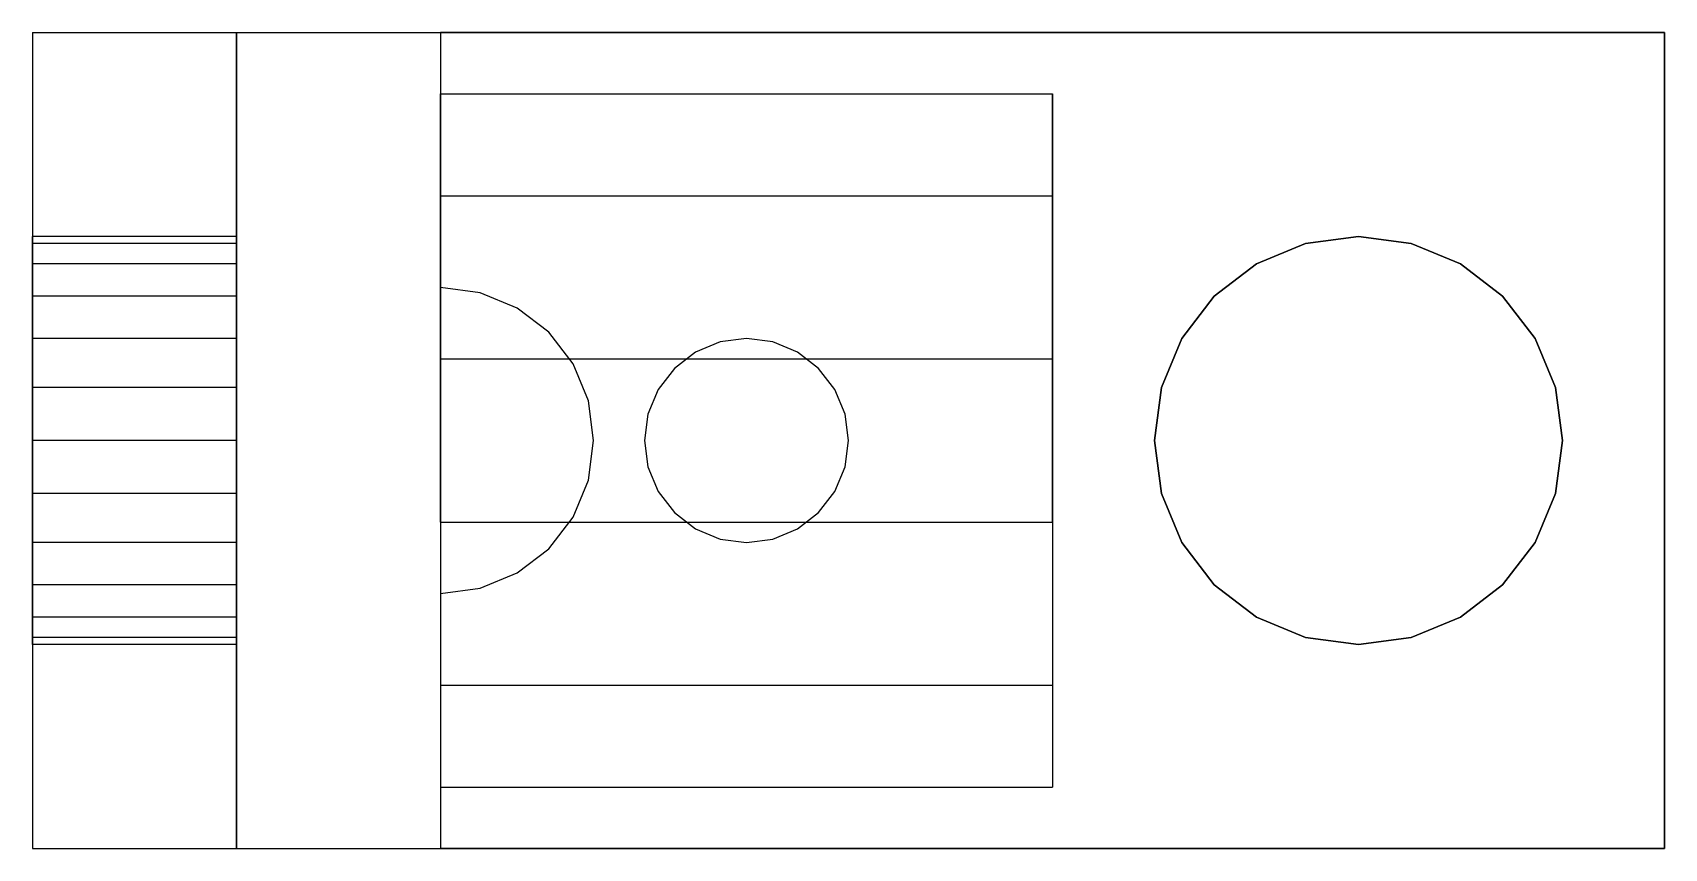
# Model space of a CAD drawing. Header units: metres. Extents: x 0 to 1, y 0 to 0.5.
import ezdxf

# ---------------------------------------------------------------- set-up
doc = ezdxf.new("R2010")
doc.units = ezdxf.units.M

msp = doc.modelspace()

# ---------------------------------------------------------------- linework, layer by layer
at = {"layer": 'MY3DLAYER'}
for p, q in [((0, 0.5), (1, 0.5)), ((0.125, 0.5, 0.125), (1, 0.5, 0.125)), ((1, 0.5, 0.5), (0.25, 0.5, 0.5)), ((0.25, 0.5, 0.5), (0.25, 0.3437, 0.5)), ((0.25, 0.5, 0.625), (0.25, 0.3437, 0.625)), ((0.25, 0.5, 0.5), (0.25, 0.5, 0.625)), ((0.25, 0.5, 0.625), (1, 0.5, 0.625)), ((1, 0.5, 0.625), (1, 0.5, 0.5)), ((1, 0.5, 0.5), (1, 0, 0.5)), ((1, 0.5, 0.625), (1, 0, 0.625)), ((1, 0.5), (1, 0.5, 0.125)), ((1, 0, 0.125), (1, 0.5, 0.125)), ((1, 0.5), (1, 0)), ((0, 0.5, 1), (0, 0, 1)), ((0, 0.5, 1), (0.125, 0.5, 1)), ((0, 0.5), (0, 0.5, 1)), ((0, 0.5), (0, 0)), ((0.125, 0, 0.125), (0.125, 0.5, 0.125)), ((0.125, 0.5, 1), (0.125, 0, 1)), ((0.125, 0.5, 0.125), (0.125, 0.5, 1)), ((0.25, 0.4625, 0.3125), (0.25, 0.4625, 0.1875)), ((0.25, 0.4625, 0.3125), (0.25, 0.0375, 0.3125)), ((0.25, 0.4625, 0.3125), (0.625, 0.4625, 0.3125)), ((0.25, 0.4625, 0.1875), (0.625, 0.4625, 0.1875)), ((0.25, 0.4, 0.1875), (0.25, 0.4625, 0.1875)), ((0.625, 0.4625, 0.3125), (0.625, 0.0375, 0.3125)), ((0.625, 0.4625, 0.3125), (0.625, 0.4625, 0.1875)), ((0.625, 0.4, 0.1875), (0.625, 0.4625, 0.1875)), ((0.25, 0.4, 0.25), (0.25, 0.4, 0.1875)), ((0.25, 0.4, 0.1875), (0.625, 0.4, 0.1875)), ((0.25, 0.4, 0.25), (0.625, 0.4, 0.25)), ((0.25, 0.3, 0.25), (0.25, 0.4, 0.25)), ((0.625, 0.3, 0.25), (0.625, 0.4, 0.25)), ((0.625, 0.4, 0.25), (0.625, 0.4, 0.1875)), ((0.125, 0.375, 0.5), (0, 0.375, 0.5)), ((0, 0.3707, 0.4676), (0, 0.375, 0.5)), ((0, 0.375, 0.5), (0, 0.3707, 0.5324)), ((0.125, 0.3707, 0.4676), (0, 0.3707, 0.4676)), ((0, 0.3583, 0.4375), (0, 0.3707, 0.4676)), ((0, 0.3707, 0.5324), (0, 0.3583, 0.5625)), ((0.125, 0.3707, 0.5324), (0, 0.3707, 0.5324)), ((0.125, 0.3707, 0.4676), (0.125, 0.375, 0.5)), ((0.125, 0.375, 0.5), (0.125, 0.3707, 0.5324)), ((0.125, 0.3583, 0.4375), (0.125, 0.3707, 0.4676)), ((0.125, 0.3707, 0.5324), (0.125, 0.3583, 0.5625)), ((0.7801, 0.3707, 0.5), (0.75, 0.3583, 0.5)), ((0.7801, 0.3707, 0.625), (0.75, 0.3583, 0.625)), ((0.75, 0.3583, 0.125), (0.7801, 0.3707, 0.125)), ((0.75, 0.3583), (0.7801, 0.3707)), ((0.8125, 0.375, 0.5), (0.7801, 0.3707, 0.5)), ((0.8125, 0.375, 0.625), (0.7801, 0.3707, 0.625)), ((0.7801, 0.3707, 0.125), (0.8125, 0.375, 0.125)), ((0.7801, 0.3707), (0.8125, 0.375)), ((0.7801, 0.3707, 0.625), (0.7801, 0.3707, 0.5)), ((0.7801, 0.3707), (0.7801, 0.3707, 0.125)), ((0.8449, 0.3707, 0.5), (0.8125, 0.375, 0.5)), ((0.8449, 0.3707, 0.625), (0.8125, 0.375, 0.625)), ((0.8125, 0.375, 0.625), (0.8125, 0.375, 0.5)), ((0.8125, 0.375), (0.8449, 0.3707)), ((0.8125, 0.375, 0.125), (0.8449, 0.3707, 0.125)), ((0.8125, 0.375), (0.8125, 0.375, 0.125)), ((0.875, 0.3583, 0.5), (0.8449, 0.3707, 0.5)), ((0.875, 0.3583, 0.625), (0.8449, 0.3707, 0.625)), ((0.8449, 0.3707, 0.625), (0.8449, 0.3707, 0.5)), ((0.8449, 0.3707, 0.125), (0.875, 0.3583, 0.125)), ((0.8449, 0.3707), (0.8449, 0.3707, 0.125)), ((0.8449, 0.3707), (0.875, 0.3583)), ((0.125, 0.3583, 0.4375), (0, 0.3583, 0.4375)), ((0, 0.3384, 0.4116), (0, 0.3583, 0.4375)), ((0, 0.3583, 0.5625), (0, 0.3384, 0.5884)), ((0.125, 0.3583, 0.5625), (0, 0.3583, 0.5625)), ((0.125, 0.3384, 0.4116), (0.125, 0.3583, 0.4375)), ((0.125, 0.3583, 0.5625), (0.125, 0.3384, 0.5884)), ((0.75, 0.3583, 0.5), (0.7241, 0.3384, 0.5)), ((0.75, 0.3583, 0.625), (0.7241, 0.3384, 0.625)), ((0.7241, 0.3384, 0.125), (0.75, 0.3583, 0.125)), ((0.7241, 0.3384), (0.75, 0.3583)), ((0.75, 0.3583, 0.625), (0.75, 0.3583, 0.5)), ((0.75, 0.3583), (0.75, 0.3583, 0.125)), ((0.9009, 0.3384, 0.5), (0.875, 0.3583, 0.5)), ((0.9009, 0.3384, 0.625), (0.875, 0.3583, 0.625)), ((0.875, 0.3583, 0.625), (0.875, 0.3583, 0.5)), ((0.875, 0.3583), (0.875, 0.3583, 0.125)), ((0.875, 0.3583), (0.9009, 0.3384)), ((0.875, 0.3583, 0.125), (0.9009, 0.3384, 0.125)), ((0.2743, 0.3406, 0.5), (0.25, 0.3437, 0.5)), ((0.25, 0.3437, 0.625), (0.25, 0.3437, 0.5)), ((0.2743, 0.3406, 0.625), (0.25, 0.3437, 0.625)), ((0.2969, 0.3312, 0.5), (0.2743, 0.3406, 0.5)), ((0.2969, 0.3312, 0.625), (0.2743, 0.3406, 0.625)), ((0.2743, 0.3406, 0.625), (0.2743, 0.3406, 0.5)), ((0.125, 0.3384, 0.4116), (0, 0.3384, 0.4116)), ((0, 0.3125, 0.3917), (0, 0.3384, 0.4116)), ((0, 0.3384, 0.5884), (0, 0.3125, 0.6083)), ((0.125, 0.3384, 0.5884), (0, 0.3384, 0.5884)), ((0.125, 0.3125, 0.3917), (0.125, 0.3384, 0.4116)), ((0.125, 0.3384, 0.5884), (0.125, 0.3125, 0.6083)), ((0.3163, 0.3163, 0.5), (0.2969, 0.3312, 0.5)), ((0.3163, 0.3163, 0.625), (0.2969, 0.3312, 0.625)), ((0.2969, 0.3312, 0.625), (0.2969, 0.3312, 0.5)), ((0.7241, 0.3384, 0.5), (0.7042, 0.3125, 0.5)), ((0.7241, 0.3384, 0.625), (0.7042, 0.3125, 0.625)), ((0.7042, 0.3125, 0.125), (0.7241, 0.3384, 0.125)), ((0.7042, 0.3125), (0.7241, 0.3384)), ((0.7241, 0.3384, 0.625), (0.7241, 0.3384, 0.5)), ((0.7241, 0.3384), (0.7241, 0.3384, 0.125)), ((0.9208, 0.3125, 0.5), (0.9009, 0.3384, 0.5)), ((0.9009, 0.3384, 0.625), (0.9009, 0.3384, 0.5)), ((0.9208, 0.3125, 0.625), (0.9009, 0.3384, 0.625)), ((0.9009, 0.3384), (0.9009, 0.3384, 0.125)), ((0.9009, 0.3384), (0.9208, 0.3125)), ((0.9009, 0.3384, 0.125), (0.9208, 0.3125, 0.125)), ((0.125, 0.3125, 0.3917), (0, 0.3125, 0.3917)), ((0, 0.2824, 0.3793), (0, 0.3125, 0.3917)), ((0, 0.3125, 0.6083), (0, 0.2824, 0.6207)), ((0.125, 0.3125, 0.6083), (0, 0.3125, 0.6083)), ((0.125, 0.2824, 0.3793), (0.125, 0.3125, 0.3917)), ((0.125, 0.3125, 0.6083), (0.125, 0.2824, 0.6207)), ((0.3312, 0.2969, 0.5), (0.3163, 0.3163, 0.5)), ((0.3312, 0.2969, 0.625), (0.3163, 0.3163, 0.625)), ((0.3163, 0.3163, 0.625), (0.3163, 0.3163, 0.5)), ((0.4213, 0.3104, 0.5), (0.4062, 0.3041, 0.5)), ((0.4213, 0.3104, 0.625), (0.4062, 0.3041, 0.625)), ((0.4375, 0.3125, 0.5), (0.4213, 0.3104, 0.5)), ((0.4375, 0.3125, 0.625), (0.4213, 0.3104, 0.625)), ((0.4213, 0.3104, 0.625), (0.4213, 0.3104, 0.5)), ((0.4537, 0.3104, 0.5), (0.4375, 0.3125, 0.5)), ((0.4537, 0.3104, 0.625), (0.4375, 0.3125, 0.625)), ((0.4375, 0.3125, 0.625), (0.4375, 0.3125, 0.5)), ((0.4687, 0.3041, 0.5), (0.4537, 0.3104, 0.5)), ((0.4687, 0.3041, 0.625), (0.4537, 0.3104, 0.625)), ((0.4537, 0.3104, 0.625), (0.4537, 0.3104, 0.5)), ((0.7042, 0.3125, 0.5), (0.6918, 0.2824, 0.5)), ((0.7042, 0.3125, 0.625), (0.6918, 0.2824, 0.625)), ((0.6918, 0.2824, 0.125), (0.7042, 0.3125, 0.125)), ((0.6918, 0.2824), (0.7042, 0.3125)), ((0.7042, 0.3125, 0.625), (0.7042, 0.3125, 0.5)), ((0.7042, 0.3125), (0.7042, 0.3125, 0.125)), ((0.9332, 0.2824, 0.5), (0.9208, 0.3125, 0.5)), ((0.9208, 0.3125, 0.625), (0.9208, 0.3125, 0.5)), ((0.9332, 0.2824, 0.625), (0.9208, 0.3125, 0.625)), ((0.9208, 0.3125), (0.9208, 0.3125, 0.125)), ((0.9208, 0.3125), (0.9332, 0.2824)), ((0.9208, 0.3125, 0.125), (0.9332, 0.2824, 0.125)), ((0.4062, 0.3041, 0.5), (0.3933, 0.2942, 0.5)), ((0.4062, 0.3041, 0.625), (0.3933, 0.2942, 0.625)), ((0.4062, 0.3041, 0.625), (0.4062, 0.3041, 0.5)), ((0.4817, 0.2942, 0.5), (0.4687, 0.3041, 0.5)), ((0.4817, 0.2942, 0.625), (0.4687, 0.3041, 0.625)), ((0.4687, 0.3041, 0.625), (0.4687, 0.3041, 0.5)), ((0.25, 0.3, 0.1875), (0.25, 0.3, 0.25)), ((0.25, 0.2, 0.1875), (0.25, 0.3, 0.1875)), ((0.25, 0.3, 0.25), (0.625, 0.3, 0.25)), ((0.25, 0.3, 0.1875), (0.625, 0.3, 0.1875)), ((0.3406, 0.2743, 0.5), (0.3312, 0.2969, 0.5)), ((0.3406, 0.2743, 0.625), (0.3312, 0.2969, 0.625)), ((0.3312, 0.2969, 0.625), (0.3312, 0.2969, 0.5)), ((0.3933, 0.2942, 0.5), (0.3834, 0.2813, 0.5)), ((0.3933, 0.2942, 0.625), (0.3834, 0.2813, 0.625)), ((0.3933, 0.2942, 0.625), (0.3933, 0.2942, 0.5)), ((0.4916, 0.2813, 0.5), (0.4817, 0.2942, 0.5)), ((0.4916, 0.2813, 0.625), (0.4817, 0.2942, 0.625)), ((0.4817, 0.2942, 0.625), (0.4817, 0.2942, 0.5)), ((0.625, 0.2, 0.1875), (0.625, 0.3, 0.1875)), ((0.625, 0.3, 0.1875), (0.625, 0.3, 0.25)), ((0.125, 0.2824, 0.3793), (0, 0.2824, 0.3793)), ((0, 0.25, 0.375), (0, 0.2824, 0.3793)), ((0, 0.2824, 0.6207), (0, 0.25, 0.625)), ((0.125, 0.2824, 0.6207), (0, 0.2824, 0.6207)), ((0.125, 0.25, 0.375), (0.125, 0.2824, 0.3793)), ((0.125, 0.2824, 0.6207), (0.125, 0.25, 0.625)), ((0.3834, 0.2813, 0.5), (0.3771, 0.2662, 0.5)), ((0.3834, 0.2813, 0.625), (0.3771, 0.2662, 0.625)), ((0.3834, 0.2813, 0.625), (0.3834, 0.2813, 0.5)), ((0.4979, 0.2662, 0.5), (0.4916, 0.2813, 0.5)), ((0.4979, 0.2662, 0.625), (0.4916, 0.2813, 0.625)), ((0.4916, 0.2813, 0.625), (0.4916, 0.2813, 0.5)), ((0.6918, 0.2824, 0.5), (0.6875, 0.25, 0.5)), ((0.6918, 0.2824, 0.625), (0.6875, 0.25, 0.625)), ((0.6875, 0.25, 0.125), (0.6918, 0.2824, 0.125)), ((0.6875, 0.25), (0.6918, 0.2824)), ((0.6918, 0.2824, 0.625), (0.6918, 0.2824, 0.5)), ((0.6918, 0.2824), (0.6918, 0.2824, 0.125)), ((0.9375, 0.25, 0.5), (0.9332, 0.2824, 0.5)), ((0.9332, 0.2824, 0.625), (0.9332, 0.2824, 0.5)), ((0.9375, 0.25, 0.625), (0.9332, 0.2824, 0.625)), ((0.9332, 0.2824), (0.9332, 0.2824, 0.125)), ((0.9332, 0.2824), (0.9375, 0.25)), ((0.9332, 0.2824, 0.125), (0.9375, 0.25, 0.125)), ((0.3437, 0.25, 0.5), (0.3406, 0.2743, 0.5)), ((0.3437, 0.25, 0.625), (0.3406, 0.2743, 0.625)), ((0.3406, 0.2743, 0.625), (0.3406, 0.2743, 0.5)), ((0.3771, 0.2662, 0.5), (0.375, 0.25, 0.5)), ((0.3771, 0.2662, 0.625), (0.375, 0.25, 0.625)), ((0.3771, 0.2662, 0.625), (0.3771, 0.2662, 0.5)), ((0.5, 0.25, 0.5), (0.4979, 0.2662, 0.5)), ((0.5, 0.25, 0.625), (0.4979, 0.2662, 0.625)), ((0.4979, 0.2662, 0.625), (0.4979, 0.2662, 0.5)), ((0.125, 0.25, 0.375), (0, 0.25, 0.375)), ((0.125, 0.2176, 0.3793), (0.125, 0.25, 0.375)), ((0.3406, 0.2257, 0.5), (0.3437, 0.25, 0.5)), ((0.3406, 0.2257, 0.625), (0.3437, 0.25, 0.625)), ((0.3437, 0.25, 0.625), (0.3437, 0.25, 0.5)), ((0.375, 0.25, 0.5), (0.3771, 0.2338, 0.5)), ((0.375, 0.25, 0.625), (0.375, 0.25, 0.5)), ((0.375, 0.25, 0.625), (0.3771, 0.2338, 0.625)), ((0.4979, 0.2338, 0.5), (0.5, 0.25, 0.5)), ((0.4979, 0.2338, 0.625), (0.5, 0.25, 0.625)), ((0.5, 0.25, 0.625), (0.5, 0.25, 0.5)), ((0.6875, 0.25, 0.5), (0.6918, 0.2176, 0.5)), ((0.6875, 0.25, 0.625), (0.6875, 0.25, 0.5)), ((0.6875, 0.25, 0.625), (0.6918, 0.2176, 0.625)), ((0.6918, 0.2176, 0.125), (0.6875, 0.25, 0.125)), ((0.6918, 0.2176), (0.6875, 0.25)), ((0.6875, 0.25), (0.6875, 0.25, 0.125)), ((0.9332, 0.2176, 0.5), (0.9375, 0.25, 0.5)), ((0.9332, 0.2176, 0.625), (0.9375, 0.25, 0.625)), ((0.9375, 0.25), (0.9332, 0.2176)), ((0.9375, 0.25, 0.125), (0.9332, 0.2176, 0.125)), ((0.9375, 0.25, 0.625), (0.9375, 0.25, 0.5)), ((0.9375, 0.25), (0.9375, 0.25, 0.125)), ((0, 0.2176, 0.3793), (0, 0.25, 0.375)), ((0, 0.25, 0.625), (0, 0.2176, 0.6207)), ((0.125, 0.25, 0.625), (0, 0.25, 0.625)), ((0.125, 0.25, 0.625), (0.125, 0.2176, 0.6207)), ((0.3771, 0.2338, 0.5), (0.3834, 0.2188, 0.5)), ((0.3771, 0.2338, 0.625), (0.3771, 0.2338, 0.5)), ((0.3771, 0.2338, 0.625), (0.3834, 0.2188, 0.625)), ((0.4916, 0.2188, 0.5), (0.4979, 0.2338, 0.5)), ((0.4916, 0.2188, 0.625), (0.4979, 0.2338, 0.625)), ((0.4979, 0.2338, 0.625), (0.4979, 0.2338, 0.5)), ((0.3312, 0.2031, 0.5), (0.3406, 0.2257, 0.5)), ((0.3312, 0.2031, 0.625), (0.3406, 0.2257, 0.625)), ((0.3406, 0.2257, 0.625), (0.3406, 0.2257, 0.5)), ((0.125, 0.2176, 0.3793), (0, 0.2176, 0.3793)), ((0, 0.1875, 0.3917), (0, 0.2176, 0.3793)), ((0, 0.2176, 0.6207), (0, 0.1875, 0.6083)), ((0.125, 0.2176, 0.6207), (0, 0.2176, 0.6207)), ((0.125, 0.1875, 0.3917), (0.125, 0.2176, 0.3793)), ((0.125, 0.2176, 0.6207), (0.125, 0.1875, 0.6083)), ((0.3834, 0.2188, 0.5), (0.3933, 0.2058, 0.5)), ((0.3834, 0.2188, 0.625), (0.3933, 0.2058, 0.625)), ((0.3834, 0.2188, 0.625), (0.3834, 0.2188, 0.5)), ((0.4817, 0.2058, 0.5), (0.4916, 0.2188, 0.5)), ((0.4817, 0.2058, 0.625), (0.4916, 0.2188, 0.625)), ((0.4916, 0.2188, 0.625), (0.4916, 0.2188, 0.5)), ((0.6918, 0.2176, 0.5), (0.7042, 0.1875, 0.5)), ((0.6918, 0.2176, 0.625), (0.7042, 0.1875, 0.625)), ((0.6918, 0.2176, 0.625), (0.6918, 0.2176, 0.5)), ((0.7042, 0.1875, 0.125), (0.6918, 0.2176, 0.125)), ((0.7042, 0.1875), (0.6918, 0.2176)), ((0.6918, 0.2176), (0.6918, 0.2176, 0.125)), ((0.9208, 0.1875, 0.5), (0.9332, 0.2176, 0.5)), ((0.9208, 0.1875, 0.625), (0.9332, 0.2176, 0.625)), ((0.9332, 0.2176), (0.9208, 0.1875)), ((0.9332, 0.2176, 0.125), (0.9208, 0.1875, 0.125)), ((0.9332, 0.2176, 0.625), (0.9332, 0.2176, 0.5)), ((0.9332, 0.2176), (0.9332, 0.2176, 0.125)), ((0.25, 0.2, 0.25), (0.25, 0.1, 0.25)), ((0.25, 0.2, 0.25), (0.625, 0.2, 0.25)), ((0.25, 0.2, 0.25), (0.25, 0.2, 0.1875)), ((0.25, 0.2, 0.1875), (0.625, 0.2, 0.1875)), ((0.3163, 0.1837, 0.5), (0.3312, 0.2031, 0.5)), ((0.3163, 0.1837, 0.625), (0.3312, 0.2031, 0.625)), ((0.3312, 0.2031, 0.625), (0.3312, 0.2031, 0.5)), ((0.3933, 0.2058, 0.5), (0.4062, 0.1959, 0.5)), ((0.3933, 0.2058, 0.625), (0.4062, 0.1959, 0.625)), ((0.3933, 0.2058, 0.625), (0.3933, 0.2058, 0.5)), ((0.4687, 0.1959, 0.5), (0.4817, 0.2058, 0.5)), ((0.4687, 0.1959, 0.625), (0.4817, 0.2058, 0.625)), ((0.4817, 0.2058, 0.625), (0.4817, 0.2058, 0.5)), ((0.625, 0.2, 0.25), (0.625, 0.1, 0.25)), ((0.625, 0.2, 0.25), (0.625, 0.2, 0.1875)), ((0.4062, 0.1959, 0.5), (0.4213, 0.1896, 0.5)), ((0.4062, 0.1959, 0.625), (0.4213, 0.1896, 0.625)), ((0.4062, 0.1959, 0.625), (0.4062, 0.1959, 0.5)), ((0.4537, 0.1896, 0.5), (0.4687, 0.1959, 0.5)), ((0.4537, 0.1896, 0.625), (0.4687, 0.1959, 0.625)), ((0.4687, 0.1959, 0.625), (0.4687, 0.1959, 0.5)), ((0.125, 0.1875, 0.3917), (0, 0.1875, 0.3917)), ((0, 0.1616, 0.4116), (0, 0.1875, 0.3917)), ((0, 0.1875, 0.6083), (0, 0.1616, 0.5884)), ((0.125, 0.1875, 0.6083), (0, 0.1875, 0.6083)), ((0.125, 0.1616, 0.4116), (0.125, 0.1875, 0.3917)), ((0.125, 0.1875, 0.6083), (0.125, 0.1616, 0.5884)), ((0.2969, 0.1688, 0.5), (0.3163, 0.1837, 0.5)), ((0.2969, 0.1688, 0.625), (0.3163, 0.1837, 0.625)), ((0.3163, 0.1837, 0.625), (0.3163, 0.1837, 0.5)), ((0.4213, 0.1896, 0.5), (0.4375, 0.1875, 0.5)), ((0.4213, 0.1896, 0.625), (0.4375, 0.1875, 0.625)), ((0.4213, 0.1896, 0.625), (0.4213, 0.1896, 0.5)), ((0.4375, 0.1875, 0.5), (0.4537, 0.1896, 0.5)), ((0.4375, 0.1875, 0.625), (0.4537, 0.1896, 0.625)), ((0.4375, 0.1875, 0.625), (0.4375, 0.1875, 0.5)), ((0.4537, 0.1896, 0.625), (0.4537, 0.1896, 0.5)), ((0.7042, 0.1875, 0.5), (0.7241, 0.1616, 0.5)), ((0.7042, 0.1875, 0.625), (0.7241, 0.1616, 0.625)), ((0.7042, 0.1875, 0.625), (0.7042, 0.1875, 0.5)), ((0.7241, 0.1616, 0.125), (0.7042, 0.1875, 0.125)), ((0.7241, 0.1616), (0.7042, 0.1875)), ((0.7042, 0.1875), (0.7042, 0.1875, 0.125)), ((0.9009, 0.1616, 0.5), (0.9208, 0.1875, 0.5)), ((0.9009, 0.1616, 0.625), (0.9208, 0.1875, 0.625)), ((0.9208, 0.1875), (0.9009, 0.1616)), ((0.9208, 0.1875, 0.125), (0.9009, 0.1616, 0.125)), ((0.9208, 0.1875, 0.625), (0.9208, 0.1875, 0.5)), ((0.9208, 0.1875), (0.9208, 0.1875, 0.125)), ((0.125, 0.1616, 0.4116), (0, 0.1616, 0.4116)), ((0, 0.1417, 0.4375), (0, 0.1616, 0.4116)), ((0, 0.1616, 0.5884), (0, 0.1417, 0.5625)), ((0.125, 0.1616, 0.5884), (0, 0.1616, 0.5884)), ((0.125, 0.1417, 0.4375), (0.125, 0.1616, 0.4116)), ((0.125, 0.1616, 0.5884), (0.125, 0.1417, 0.5625)), ((0.2743, 0.1594, 0.5), (0.2969, 0.1688, 0.5)), ((0.2743, 0.1594, 0.625), (0.2969, 0.1688, 0.625)), ((0.2969, 0.1688, 0.625), (0.2969, 0.1688, 0.5)), ((0.7241, 0.1616, 0.5), (0.75, 0.1417, 0.5)), ((0.7241, 0.1616, 0.625), (0.7241, 0.1616, 0.5)), ((0.7241, 0.1616, 0.625), (0.75, 0.1417, 0.625)), ((0.75, 0.1417, 0.125), (0.7241, 0.1616, 0.125)), ((0.75, 0.1417), (0.7241, 0.1616)), ((0.7241, 0.1616), (0.7241, 0.1616, 0.125)), ((0.875, 0.1417, 0.5), (0.9009, 0.1616, 0.5)), ((0.875, 0.1417, 0.625), (0.9009, 0.1616, 0.625)), ((0.9009, 0.1616), (0.875, 0.1417)), ((0.9009, 0.1616, 0.125), (0.875, 0.1417, 0.125)), ((0.9009, 0.1616, 0.625), (0.9009, 0.1616, 0.5)), ((0.9009, 0.1616), (0.9009, 0.1616, 0.125)), ((0.25, 0.1563, 0.5), (0.2743, 0.1594, 0.5)), ((0.25, 0.1563, 0.625), (0.2743, 0.1594, 0.625)), ((0.25, 0.1563, 0.5), (0.25, 0, 0.5)), ((0.25, 0.1563, 0.625), (0.25, 0, 0.625)), ((0.25, 0.1563, 0.625), (0.25, 0.1563, 0.5)), ((0.2743, 0.1594, 0.625), (0.2743, 0.1594, 0.5)), ((0, 0.1417, 0.5625), (0, 0.1293, 0.5324)), ((0.125, 0.1417, 0.5625), (0, 0.1417, 0.5625)), ((0.125, 0.1417, 0.4375), (0, 0.1417, 0.4375)), ((0, 0.1293, 0.4676), (0, 0.1417, 0.4375)), ((0.125, 0.1417, 0.5625), (0.125, 0.1293, 0.5324)), ((0.125, 0.1293, 0.4676), (0.125, 0.1417, 0.4375)), ((0.75, 0.1417, 0.5), (0.7801, 0.1293, 0.5)), ((0.75, 0.1417, 0.625), (0.7801, 0.1293, 0.625)), ((0.75, 0.1417, 0.625), (0.75, 0.1417, 0.5)), ((0.7801, 0.1293, 0.125), (0.75, 0.1417, 0.125)), ((0.7801, 0.1293), (0.75, 0.1417)), ((0.75, 0.1417), (0.75, 0.1417, 0.125)), ((0.8449, 0.1293, 0.5), (0.875, 0.1417, 0.5)), ((0.8449, 0.1293, 0.625), (0.875, 0.1417, 0.625)), ((0.875, 0.1417), (0.8449, 0.1293)), ((0.875, 0.1417, 0.125), (0.8449, 0.1293, 0.125)), ((0.875, 0.1417, 0.625), (0.875, 0.1417, 0.5)), ((0.875, 0.1417), (0.875, 0.1417, 0.125)), ((0.125, 0.1293, 0.5324), (0, 0.1293, 0.5324)), ((0, 0.1293, 0.5324), (0, 0.125, 0.5)), ((0.125, 0.1293, 0.4676), (0, 0.1293, 0.4676)), ((0, 0.125, 0.5), (0, 0.1293, 0.4676)), ((0.125, 0.125, 0.5), (0, 0.125, 0.5)), ((0.125, 0.1293, 0.5324), (0.125, 0.125, 0.5)), ((0.125, 0.125, 0.5), (0.125, 0.1293, 0.4676)), ((0.7801, 0.1293, 0.5), (0.8125, 0.125, 0.5)), ((0.7801, 0.1293, 0.625), (0.8125, 0.125, 0.625)), ((0.7801, 0.1293, 0.625), (0.7801, 0.1293, 0.5)), ((0.8125, 0.125), (0.7801, 0.1293)), ((0.7801, 0.1293), (0.7801, 0.1293, 0.125)), ((0.8125, 0.125, 0.125), (0.7801, 0.1293, 0.125)), ((0.8125, 0.125, 0.5), (0.8449, 0.1293, 0.5)), ((0.8125, 0.125, 0.625), (0.8449, 0.1293, 0.625)), ((0.8449, 0.1293), (0.8125, 0.125)), ((0.8449, 0.1293, 0.125), (0.8125, 0.125, 0.125)), ((0.8125, 0.125, 0.625), (0.8125, 0.125, 0.5)), ((0.8125, 0.125), (0.8125, 0.125, 0.125)), ((0.8449, 0.1293, 0.625), (0.8449, 0.1293, 0.5)), ((0.8449, 0.1293), (0.8449, 0.1293, 0.125)), ((0.25, 0.1, 0.25), (0.625, 0.1, 0.25)), ((0.25, 0.1, 0.25), (0.25, 0.1, 0.1875)), ((0.25, 0.1, 0.1875), (0.25, 0.0375, 0.1875)), ((0.25, 0.1, 0.1875), (0.625, 0.1, 0.1875)), ((0.625, 0.1, 0.1875), (0.625, 0.0375, 0.1875)), ((0.625, 0.1, 0.25), (0.625, 0.1, 0.1875)), ((0.25, 0.0375, 0.3125), (0.625, 0.0375, 0.3125)), ((0.25, 0.0375, 0.1875), (0.25, 0.0375, 0.3125)), ((0.25, 0.0375, 0.1875), (0.625, 0.0375, 0.1875)), ((0.625, 0.0375, 0.1875), (0.625, 0.0375, 0.3125)), ((0, 0, 1), (0.125, 0, 1)), ((0, 0, 1), (0, 0)), ((0, 0), (1, 0)), ((0.125, 0, 0.125), (1, 0, 0.125)), ((0.125, 0, 1), (0.125, 0, 0.125)), ((1, 0, 0.5), (0.25, 0, 0.5)), ((0.25, 0, 0.625), (1, 0, 0.625)), ((0.25, 0, 0.5), (0.25, 0, 0.625)), ((1, 0, 0.625), (1, 0, 0.5)), ((1, 0, 0.125), (1, 0))]:
    msp.add_line(p, q, dxfattribs=at)

doc.saveas('drawing.dxf')
